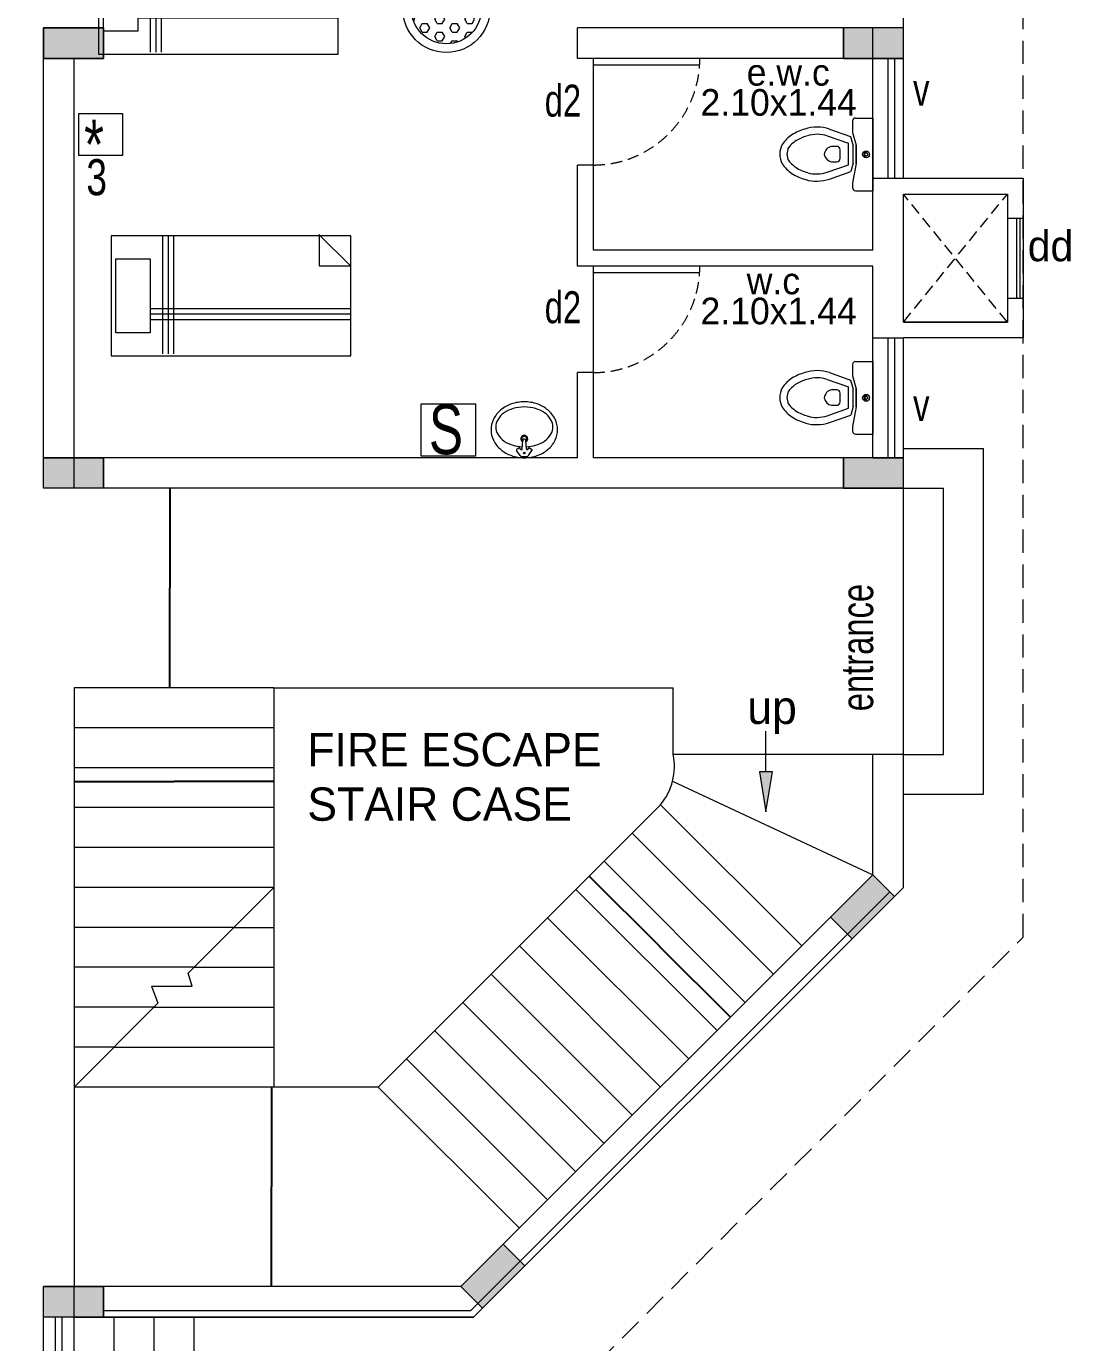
# Model space of a CAD drawing. Header units: metres. Extents: x 191982 to 427160, y -8904 to 80370.
# Drawn here: x 295713 to 303559, y 12558 to 22452 of the extents above; entities that cross this region are included whole.
import ezdxf

# ---------------------------------------------------------------- set-up
doc = ezdxf.new("R2010")
doc.units = ezdxf.units.M
doc.header["$LTSCALE"] = 700
doc.header["$MEASUREMENT"] = 0
doc.header["$PDMODE"] = 32
doc.linetypes.add('DASHED2', pattern=[0.375, 0.25, -0.125])
doc.linetypes.add('HIDDEN2', pattern=[0.1875, 0.125, -0.0625])
doc.layers.get('0').update_dxf_attribs({"lineweight": 9})
doc.layers.get('Defpoints').update_dxf_attribs({"lineweight": 9})
for name, color, linetype, lineweight in [('COLUMN', 7, 'Continuous', 9), ('elevations', 22, 'Continuous', 9), ('FURNITURE', 7, 'Continuous', 9), ('MAIN GATE', 7, 'Continuous', 9), ('NEW PLANS', 7, 'Continuous', 9), ('PLAN', 7, 'Continuous', 9)]:
    doc.layers.add(name, color=color, linetype=linetype, lineweight=lineweight)
doc.styles.add('RVR', font='MOD20.TTF')
doc.styles.get("Standard").update_dxf_attribs({"font": 'swisscl.ttf'})
doc.dimstyles.get("Standard").update_dxf_attribs({"dimtxt": 0.23, "dimasz": 0.23, "dimexe": 0.05, "dimexo": 0.05, "dimgap": 0.06, "dimtad": 0, "dimzin": 0, "dimdsep": 46, "dimtxsty": 'Standard', "dimcen": 0, "dimse1": 1, "dimse2": 1, "dimadec": 0, "dimazin": 0, "dimtfac": 1, "dimtofl": 0, "dimtmove": 2, "dimatfit": 0, "dimfxl": 0.18, "dimtolj": 1, "dimtzin": 0, "dimarcsym": 0})

# ---------------------------------------------------------------- blocks, each defined once
blk = doc.blocks.new('*D268')
at = {"layer": 'Defpoints', "color": 0, "transparency": 16777216}
for p in [(296072.9550117287, 16879.13152770331), (297572.9550117287, 16879.13152770331), (297572.9550117287, 16775.2947185529)]:
    blk.add_point(p, dxfattribs=at)
at = {"layer": 'NEW PLANS', "color": 0, "lineweight": -2, "transparency": 16777216}
for p, q in [((296073.1850117287, 16775.2947185529), (296822.4445071416, 16775.2947185529)), ((297572.7250117288, 16775.2947185529), (296823.4655163159, 16775.2947185529))]:
    blk.add_line(p, q, dxfattribs=at)
at = {"layer": 'NEW PLANS', "color": 0, "transparency": 16777216}
for points in [[(296073.1850117287, 16775.33305188623), (296073.1850117287, 16775.25638521956), (296072.9550117287, 16775.2947185529)], [(297572.7250117288, 16775.33305188623), (297572.7250117288, 16775.25638521956), (297572.9550117287, 16775.2947185529)]]:
    blk.add_solid(points, dxfattribs=at)
at = {"layer": 'NEW PLANS', "color": 0, "transparency": 16777216, "insert": (296822.9550117287, 16775.2947185529), "char_height": 0.23, "attachment_point": 5}
blk.add_mtext('\\A1;1500.00', dxfattribs=at)
blk = doc.blocks.new('*D269')
at = {"layer": 'Defpoints', "color": 0, "transparency": 16777216}
for p in [(297572.9550117287, 14479.1315277033), (297555.5632373128, 12979.1315277033), (297572.9550117287, 12979.1315277033)]:
    blk.add_point(p, dxfattribs=at)
at = {"layer": 'NEW PLANS', "color": 0, "lineweight": -2, "transparency": 16777216}
for p, q in [((297555.5632373128, 14478.9015277033), (297555.5632373128, 13729.64203229045)), ((297555.5632373128, 12979.3615277033), (297555.5632373128, 13728.62102311614))]:
    blk.add_line(p, q, dxfattribs=at)
at = {"layer": 'NEW PLANS', "color": 0, "transparency": 16777216}
for points in [[(297555.5249039794, 14478.9015277033), (297555.6015706461, 14478.9015277033), (297555.5632373128, 14479.1315277033)], [(297555.5249039794, 12979.3615277033), (297555.6015706461, 12979.3615277033), (297555.5632373128, 12979.1315277033)]]:
    blk.add_solid(points, dxfattribs=at)
at = {"layer": 'NEW PLANS', "color": 0, "transparency": 16777216, "insert": (297555.5632373128, 13729.13152770335), "char_height": 0.23, "attachment_point": 5, "rotation": 90}
blk.add_mtext('\\A1;1500.00', dxfattribs=at)
blk = doc.blocks.new('*D270')
at = {"layer": 'Defpoints', "color": 0, "transparency": 16777216}
for p in [(300053.4218236241, 16176.18780255088), (301114.0819954309, 15115.5276307711), (301002.6150377585, 15004.06067309578)]:
    blk.add_point(p, dxfattribs=at)
at = {"layer": 'NEW PLANS', "color": 0, "lineweight": -2, "transparency": 16777216}
for p, q in [((299942.1175005113, 16064.55821031591), (300471.9239705997, 15534.75174024107)), ((301002.4524031988, 15004.22330765545), (300472.6459331105, 15534.02977773029))]:
    blk.add_line(p, q, dxfattribs=at)
at = {"layer": 'NEW PLANS', "color": 0, "transparency": 16777216}
for points in [[(299942.1446062713, 16064.58531607586), (299942.0903947514, 16064.53110455599), (299941.9548659517, 16064.72084487558)], [(301002.4795089588, 15004.2504134154), (301002.4252974389, 15004.19620189554), (301002.6150377585, 15004.06067309578)]]:
    blk.add_solid(points, dxfattribs=at)
at = {"layer": 'NEW PLANS', "color": 0, "transparency": 16777216, "insert": (300472.2849518551, 15534.39075898565), "char_height": 0.23, "attachment_point": 5, "rotation": 315.0000000007295}
blk.add_mtext('\\A1;1500.00', dxfattribs=at)
blk = doc.blocks.new('ARR')
at = {"layer": 'PLAN'}
blk.add_hatch(color=256, dxfattribs=at).paths.add_polyline_path([(-1.8e-15, 0), (-0.6000000000000015, 0.1000000000000032), (-0.6000000000000015, -0.0999999999999997)])
blk.add_line((-0.6000000000000015, 0), (-1.212166018050311, 0))
blk.add_lwpolyline([(0, 0), (-0.6000000000000015, 0.1000000000000014), (-0.6000000000000015, -0.1000000000000014), (0, 0)])
blk = doc.blocks.new('*D271')
at = {"layer": 'Defpoints', "color": 0, "transparency": 16777216}
for p in [(296791.0115413103, 18979.13152770331), (296822.9550117287, 18979.13152770331), (296822.9550117287, 17479.13152770331)]:
    blk.add_point(p, dxfattribs=at)
at = {"layer": 'NEW PLANS', "color": 0, "lineweight": -2, "transparency": 16777216}
for p, q in [((296791.0115413103, 18978.90152770331), (296791.0115413103, 18229.64203229046)), ((296791.0115413103, 17479.36152770331), (296791.0115413103, 18228.62102311615))]:
    blk.add_line(p, q, dxfattribs=at)
at = {"layer": 'NEW PLANS', "color": 0, "transparency": 16777216}
for points in [[(296790.973207977, 18978.90152770331), (296791.0498746436, 18978.90152770331), (296791.0115413103, 18979.13152770331)], [(296790.973207977, 17479.36152770331), (296791.0498746436, 17479.36152770331), (296791.0115413103, 17479.13152770331)]]:
    blk.add_solid(points, dxfattribs=at)
at = {"layer": 'NEW PLANS', "color": 0, "transparency": 16777216, "insert": (296791.0115413103, 18229.13152770335), "char_height": 0.23, "attachment_point": 5, "rotation": 90}
blk.add_mtext('\\A1;1500.00', dxfattribs=at)
blk = doc.blocks.new('EWC')
at = {"layer": 'COLUMN'}
blk.add_line((-0.2727381218469418, 0), (0.2727381218469418, 0), dxfattribs=at)
at = {"layer": 'PLAN'}
for p, q in [((-0.2727381218469418, -0.131620946752161), (-0.2727381218469418, 0)), ((0.2727381218469418, -0.131620946752161), (0.2727381218469418, 0)), ((-0.2511781218472606, -0.153180946752169), (-0.1642871999997624, -0.153180946752169)), ((-0.1894849525806421, -0.3248740995015229), (-0.1340926348971152, -0.1669766666102124)), ((-0.1642871999997624, -0.153180946752169), (-0.0684529999998631, -0.1257997467521523)), ((-0.1386238780787607, -0.342716775883277), (-0.0830709292272332, -0.1843614591186817)), ((-0.1340926348971152, -0.1669766666102124), (-0.0654334153937271, -0.1473597467521603)), ((0.0787546446290435, -0.1843614591186817), (-0.0830709292272332, -0.1843614591186817)), ((-0.0684529999998631, -0.1257997467521523), (0.0684529999998631, -0.1257997467521523)), ((0.0684529999998631, -0.1257997467521523), (-0.0684529999998631, -0.1257997467521523)), ((0.0654334153937271, -0.1473597467521603), (-0.0654334153937271, -0.1473597467521603)), ((0.0654334153937271, -0.1473597467521603), (0.1292955264998454, -0.1656060642111328)), ((0.0684529999998631, -0.1257997467521523), (0.2142871999999443, -0.153180946752169)), ((0.1343075934805711, -0.342716775883277), (0.0787546446290435, -0.1843614591186817)), ((0.1851686679829072, -0.3248740995015229), (0.1292955264998454, -0.1656060642111328)), ((0.2142871999999443, -0.153180946752169), (0.2511781218472606, -0.153180946752169)), ((-0.0603358650027985, -0.2715917499750571), (-0.0603358650027985, -0.3110693800543061)), ((0.0296859269046763, -0.2452580964750588), (-0.034002211502866, -0.2452580964750588)), ((0.0560195804046089, -0.3110693800542759), (0.0560195804046089, -0.2715917499750571))]:
    blk.add_line(p, q, dxfattribs=at)
for radius in [0.0260467064247839, 0.0117588298460348]:
    blk.add_circle((0, -0.0508192312728895), radius, dxfattribs=at)
for centre, radius, start, end in [((-0.0140960769867888, -0.0485866320085826), 0.0035988872953576, 90.20714099756005, 251.7928590030125), ((-0.0127162547587432, -0.05729848669463599), 0.0035988872953576, 126.2071409974401, 287.7928590035324), ((0, -0.0508192312728895), 0.0152667064247841, 184.4559216241536, 193.5440783765665), ((0, -0.0508192312728895), 0.0152667064247841, 220.4559216243845, 229.5440783767015), ((-0.0064792554212545, -0.063535486031336), 0.0035988872953576, 162.207140997094, 323.7928590041424), ((0, -0.0508192312728895), 0.0152667064247841, 256.4559216245152, 265.5440783766958), ((0.0022325992645165, -0.064915308259911), 0.0035988872953576, 198.2071409964127, 359.7928590048845), ((0, -0.0508192312728895), 0.0152667064247841, 292.4559216245784, 301.5440783766059), ((0.0100916769147261, -0.0609109081874912), 0.0035988872953576, 234.2071409957921, 35.79285900534535), ((0, -0.0508192312728895), 0.0152667064247841, 328.4559216245165, 337.5440783763959), ((0.0140960769872436, -0.0530518305371661), 0.0035988872953576, 270.2071409952411, 71.7928590055907), ((-0.2511781218472606, -0.131620946752161), 0.0215599999999996, 180.0000000000038, 270), ((0.2511781218472606, -0.131620946752161), 0.0215599999999996, 270, 359.999999999996), ((-0.034002211502866, -0.2715917499750891), 0.0263336534999996, 90, 179.9999999999998), ((0.0296859269046763, -0.2715917499750891), 0.0263336534999995, 359.9999999999999, 90), ((0.0831545292703595, -0.4178760756366824), 0.2880653652026055, 161.1646160015471, 180), ((0.0831545292703595, -0.4178760756366824), 0.2341653652026064, 161.1646160015471, 180), ((0.0054927728792791, -0.2983642294924174), 0.0670434964496463, 190.9239613165788, 265.0214117545937), ((-0.0002384408603575, -0.364622860424566), 0.000539, 260.7056085415355, 283.4198136360992), ((-0.0108736612969551, -0.2978059159774986), 0.0681954929938719, 279.078427891846, 348.7849625932176), ((-0.0874708138685492, -0.4178760756366824), 0.2341653652026157, 359.9999999999991, 18.83538399845262), ((-0.0874708138685492, -0.4178760756366824), 0.2880653652026148, 359.9999999999991, 18.83538399845262), ((0.0831545292708143, -0.4178760756366824), 0.2880653652026545, 179.9999999999982, 198.8353839984505), ((0.0831545292708143, -0.4178760756366824), 0.2341653652026555, 179.9999999999982, 198.8353839984505), ((-0.1808866366200163, -0.4026378740657998), 0.3297610055797322, 327.6461667274565, 344.7552605158512), ((-0.019260265331468, -0.4323841487993329), 0.1664329857236165, 341.1646160015461, 3.775436578936268), ((-0.019260265331468, -0.4323841487993329), 0.2203329857236156, 341.1646160015461, 3.775436578936268), ((0.159765846519349, -0.4175407429028688), 0.3615079167864257, 194.9626212821098, 211.7838155107311), ((0.159765846519349, -0.4175407429028688), 0.3076079167864266, 194.9626212821098, 211.7838155107311), ((0.1068883312896105, -0.4322049176512374), 0.2553190183036574, 214.6359426919044, 233.9389217306314), ((-0.1112046158873454, -0.4322049176512676), 0.255319018303592, 306.0610782693676, 325.3640573080957), ((-0.1808866366200163, -0.4026378740657998), 0.3836610055797314, 327.6461667274565, 344.7552605158512), ((0.1068883312896105, -0.4322049176512374), 0.3092190183036565, 214.6359426919044, 233.9389217306314), ((-0.0021581422993222, -0.5370883620175313), 0.162404591966661, 243.298810699231, 270), ((-0.0021581422993222, -0.5370883620175313), 0.1085045919666619, 243.298810699231, 270), ((-0.0021581422993222, -0.5370883620175935), 0.1085045919666139, 270, 296.7011893007691), ((-0.0021581422993222, -0.5370883620175935), 0.162404591966613, 270, 296.7011893007691), ((-0.1112046158873454, -0.4322049176512676), 0.309219018303591, 306.0610782693676, 325.3640573080957)]:
    blk.add_arc(centre, radius, start, end, dxfattribs=at)
blk = doc.blocks.new('BASIN')
at = {"layer": 'PLAN'}
for p, q in [((-0.0663813992809992, 0.015917578428116), (-0.1278958540287363, 0.0122901920931327)), ((-0.0732032318445022, 0.0396576616308266), (-0.0620085914908941, 0.0562311352363167)), ((-0.0629198157446354, 0.0266779357145879), (-0.07185852353222799, 0.0327156331414358)), ((-0.0163135348296919, 0.0313999058148511), (-0.0550665630004232, 0.0575758435488751)), ((-0.0103072852483024, -0.0193198666747776), (-0.0103072852483024, 0.0192911460542291)), ((-0.0663813992809992, -0.0159475047872775), (-0.1278958540287363, -0.0123201184523509)), ((-0.0732152269829953, -0.0396686236539949), (-0.0620246388719465, -0.0562360979836285)), ((-0.0629198157446354, -0.0267078620737493), (-0.0718618924810812, -0.0327207816173427)), ((-0.0163441214493787, -0.0314504920680179), (-0.0550852416227485, -0.0575825823657965))]:
    blk.add_line(p, q, dxfattribs=at)
blk.add_lwpolyline([(-0.2101936326411646, -0.25, 0.1149412244687059), (-0.1316499338277595, -0.2317024442837692, 0.1038525880920112), (-0.0615642896383975, -0.1767766952966667, 0.0912494296578931), (-0.0164985706987864, -0.0975392257938097, 0.0839775933638501), (0, 0, 0.0839775933638383), (-0.0164985706987864, 0.0975392257938097, 0.0912494296578955), (-0.0615642896383975, 0.1767766952966099, 0.1038525880920111), (-0.1316499338277595, 0.2317024442837692, 0.1149412244687059), (-0.2101936326411646, 0.25, 0.1149412244687291), (-0.2887373314546266, 0.2317024442837692, 0.1038525880919931), (-0.3588229756439887, 0.1767766952966099, 0.0912494296579102), (-0.4038886945835999, 0.0975392257938097, 0.0839775933638679), (-0.4203872652823863, 0, 0.0839775933638679), (-0.4038886945835999, -0.0975392257938097, 0.0912494296579102), (-0.3588229756439887, -0.1767766952966667, 0.103852588092018), (-0.2887373314546266, -0.2317024442837692, 0.1149412244687392)], format="xyb", close=True, dxfattribs=at)
for points in [[(-0.0819962723938943, 0.0149968000910121, 0.0583209938451531), (-0.0936955449938637, 0.0849627397504378, 0.0823101652039923), (-0.1255614771369551, 0.1515341103380479, 0.1068421714138112), (-0.177245916532172, 0.1994162690304506, 0.1343882753528208), (-0.231627494314921, 0.2143015940022224, 0.1343882753528657), (-0.28600907209767, 0.1994162690304506, 0.106842171413814), (-0.3376935114928869, 0.1515341103380479, 0.0823101652040123), (-0.3695594436359784, 0.084962739750381, 0.0706650253413813), (-0.3816274943148983, 0)], [(-0.3816274943148983, 0, 0.0706650253414019), (-0.3695594436359784, -0.0849627397504378, 0.0823101652040341), (-0.3376935114928869, -0.1515341103380479, 0.1068421714137939), (-0.28600907209767, -0.1994162690304506, 0.1343882753528124), (-0.231627494314921, -0.2143015940022224, 0.1343882753528742), (-0.177245916532172, -0.1994162690304506, 0.1068421714138314), (-0.1255614771369551, -0.1515341103380479, 0.0823101652040122), (-0.0936955449938637, -0.0849627397504378, 0.0582964314966242), (-0.0819977422887632, -0.015026639773339)]]:
    blk.add_lwpolyline(points, format="xyb", dxfattribs=at)
for radius in [0.0056882637540785, 0.0036882637540785]:
    blk.add_circle((-0.03485446854881501, 0), radius, dxfattribs=at)
for centre, radius, start, end in [((-0.1419640231738413, -0.0004383114202255), 0.0257059003902201, 30.89640810497903, 331.208249019374), ((-0.1419640231738413, -0.0004383114202255), 0.0187805818112408, 42.66127128305972, 320.6474583021084), ((-0.1279479717465506, -1.49631795807e-05), 0.0123052656429399, 89.75732875002224, 270.2426712499776), ((-0.0690598634431581, 0.036859001542382), 0.005, 145.962732993664, 235.9627329845772), ((-0.0662718604630186, 0.021819310619378), 0.005902748648736999, 268.9223215415863, 55.39757288886521), ((-0.0578652230894932, 0.0534324751479289), 0.005, 55.96273298462342, 145.9627329936741), ((-0.0247053923301905, 0.0196933279415816), 0.014403723053848, 358.3999747865838, 54.51472372778263), ((-0.0690718585815944, -0.0368699635656071), 0.005, 123.9180650673293, 214.0372670063358), ((-0.0662718604630186, -0.0218492369785963), 0.005902748648736999, 304.6024271111348, 91.07767845841371), ((-0.0578812704706024, -0.0534374378952407), 0.005, 214.0372670063342, 304.0008891961498), ((-0.0247053923301905, -0.0197220485621301), 0.014403723053848, 305.4852762722173, 1.60002521341621)]:
    blk.add_arc(centre, radius, start, end, dxfattribs=at)
blk = doc.blocks.new('A$C68D14229')
for p, q in [((0.527993527093713, 0.1549132833933982), (0.527993527093713, 72.1549132833934)), ((0.527993527093713, 72.1549132833934), (36.52799352709371, 72.1549132833934)), ((36.52799352709371, 72.1549132833934), (36.52799352709371, 0.1549132833933982)), ((22.29179111307349, 60.40277185320156), (22.29179111307349, 0.1549132833933982)), ((23.95781514749433, 60.40277185320156), (23.95781514749433, 0.1549132833933982)), ((25.62383918191518, 60.40277185320156), (25.62383918191518, 0.1549132833933982)), ((0.527993527093713, 56.71411413815698), (36.00000643953354, 56.68851610235289)), ((0.527993527093713, 55.02249206793385), (36.00000643953354, 55.02249206793385)), ((0.527993527093713, 53.35646803351301), (36.00000643953354, 53.35646803351301)), ((0.1138511095541617, 9.731344634810739), (9.62920251659125, 0.1549132833933982)), ((9.62920251659125, 9.576430016561062), (0.1138511095541617, 9.576430016561062)), ((9.62920251659125, -1.3348471839e-06), (9.62920251659125, 9.576430016561062)), ((36.52799352709371, 0.1549132833933982), (0.527993527093713, 0.1549132833933982))]:
    blk.add_line(p, q)
blk.add_lwpolyline([(29.63212384629333, 70.70278740933281), (7.377027060405452, 70.70278740933281), (7.377027060405452, 60.40277185320156), (29.63212384629333, 60.40277185320156)], close=True)
blk = doc.blocks.new('DAS')
at = {"layer": 'MAIN GATE'}
h = blk.add_hatch(dxfattribs=at)
h.set_pattern_fill('HEX', color=1, scale=0.3, style=0)
h.set_pattern_definition([(0, (0, 0), (0, 0.0649519053), [0.0375, -0.075]), (120, (0, 0), (-0.0562500000140011, -0.03247595265), [0.0375, -0.075]), (59.99999999999999, (0.0375, 0), (-0.0562500000140011, 0.03247595265), [0.0375, -0.075])])
h.paths.add_polyline_path([(-3163.778976376425, -2.19993948112133, 1), (-3163.253046591565, -2.19993948112133, 1)])
at = {"layer": 'MAIN GATE', "color": 5}
for radius in [0.3278908209049629, 0.2629648924297843]:
    blk.add_circle((-3163.516011483995, -2.19993948112133), radius, dxfattribs=at)
at = {"layer": 'NEW PLANS', "color": 7}
blk.add_text('SP', height=0.144, dxfattribs=at).set_placement((-3163.631402160362, -2.262059438114632))

msp = doc.modelspace()

# ---------------------------------------------------------------- hatches: boundary and pattern name
at = {"layer": 'elevations'}
for points in [[(301754.7569602165, 15756.20259551499), (301917.3915198478, 15593.5680358422), (302235.5895714197, 15911.76608737656), (302072.9550117287, 16074.40064704911)], [(298977.6858923468, 12979.1315277033), (299140.3204520378, 12816.49696803051), (299458.51850355, 13134.69501956487), (299295.8839439187, 13297.32957923743)]]:
    msp.add_hatch(color=256, dxfattribs=at).paths.add_polyline_path(points)
at = {"layer": 'NEW PLANS'}
for points in [[(296072.9550117287, 22439.13152770331), (296072.9550117287, 22209.13152770329), (295842.9550116691, 22209.13152770329), (295842.9550116691, 22439.13152770331)], [(296062.9550117287, 22439.13152770331), (295842.9550116691, 22439.13152770331), (295842.9550116691, 22209.13152770329), (296062.9550117287, 22209.13152770329)], [(296062.9550117287, 22439.13152770331), (295842.9550116691, 22439.13152770331), (295842.9550116691, 22209.13152770329), (296062.9550117287, 22209.13152770329)], [(296062.9550117287, 22439.13152770331), (296062.9550117287, 22209.13152770329), (296292.9550117287, 22209.13152770329), (296292.9550117287, 22439.13152770331)], [(296062.9550117287, 22439.13152770331), (296062.9550117287, 22209.13152770329), (296292.9550117287, 22209.13152770329), (296292.9550117287, 22439.13152770331)], [(296292.9550117287, 22439.13152770331), (296292.9550117287, 22209.13152770329), (296072.9550117287, 22209.13152770329), (296072.9550117287, 22439.13152770331)], [(302072.9550117287, 22439.13152770331), (302072.9550117287, 22209.13152770329), (301852.9550117287, 22209.13152770329), (301852.9550117287, 22439.13152770331)], [(302302.9550117287, 22439.13152770331), (302302.9550117287, 22209.13152770329), (302072.9550117287, 22209.13152770329), (302072.9550117287, 22439.13152770331)], [(296072.9550117287, 19209.13152770331), (296072.9550117287, 18979.13152770331), (295842.9550116691, 18979.13152770331), (295842.9550116691, 19209.13152770331)], [(296072.9550117287, 19209.13152770331), (296072.9550117287, 18979.13152770331), (295842.9550116691, 18979.13152770331), (295842.9550116691, 19209.13152770331)], [(296072.9550117287, 19209.13152770331), (296292.9550117287, 19209.13152770331), (296292.9550117287, 18979.13152770331), (296072.9550117287, 18979.13152770331)], [(296072.9550117287, 19209.13152770331), (296292.9550117287, 19209.13152770331), (296292.9550117287, 18979.13152770331), (296072.9550117287, 18979.13152770331)], [(302072.9550117287, 18979.13152770331), (301852.9550117287, 18979.13152770331), (301852.9550117287, 19209.13152770331), (302072.9550117287, 19209.13152770331)], [(302072.9550117287, 18979.13152770331), (301852.9550117287, 18979.13152770331), (301852.9550117287, 19209.13152770331), (302072.9550117287, 19209.13152770331)], [(302302.9550117287, 19209.13152770331), (302302.9550117287, 18979.13152770331), (302072.9550117287, 18979.13152770331), (302072.9550117287, 19209.13152770331)], [(302302.9550117287, 19209.13152770331), (302302.9550117287, 18979.13152770331), (302072.9550117287, 18979.13152770331), (302072.9550117287, 19209.13152770331)], [(296072.9550117287, 12979.1315277033), (296072.9550117287, 12749.1315277033), (295842.9550116691, 12749.1315277033), (295842.9550116691, 12979.1315277033)], [(296072.9550117287, 12979.1315277033), (296072.9550117287, 12749.1315277033), (295842.9550116691, 12749.1315277033), (295842.9550116691, 12979.1315277033)], [(296292.9550117287, 12979.1315277033), (296292.9550117287, 12749.1315277033), (296072.9550117287, 12749.1315277033), (296072.9550117287, 12979.1315277033)], [(296292.9550117287, 12979.1315277033), (296292.9550117287, 12749.1315277033), (296072.9550117287, 12749.1315277033), (296072.9550117287, 12979.1315277033)]]:
    msp.add_hatch(color=256, dxfattribs=at).paths.add_polyline_path(points)

# ---------------------------------------------------------------- linework, layer by layer
for points in [[(296107.9318180117, 21795.85814923658), (296435.300387505, 21795.85814923658), (296435.300387505, 21481.76695201434), (296107.9318180117, 21481.76695201434)], [(298679.0369794998, 19614.36134551097), (299088.247691277, 19614.36134551097), (299088.247691277, 19221.74734898335), (298679.0369794998, 19221.74734898335)]]:
    msp.add_lwpolyline(points, close=True)
at = {"layer": 'elevations'}
msp.add_line((302072.9550117287, 20109.13152770307), (302072.9550117287, 20649.13152770307), dxfattribs=at)
for points in [[(301917.3915198478, 15593.5680358422), (301754.7569602165, 15756.20259551499), (302072.9550117287, 16074.40064704911), (302235.5895714197, 15911.76608737656)], [(299140.3204520378, 12816.49696803051), (298977.6858923468, 12979.1315277033), (299295.8839439187, 13297.32957923743), (299458.51850355, 13134.69501956487)]]:
    msp.add_lwpolyline(points, close=True, dxfattribs=at)
at = {"layer": 'NEW PLANS'}
for p, q in [((296292.9550117287, 22439.13152770331), (295842.9550116691, 22439.13152770331)), ((295842.9550116691, 22209.13152770329), (295842.9550116691, 22439.13152770331)), ((296292.9550117287, 22439.13152770331), (295842.9550116691, 22439.13152770331)), ((295842.9550116691, 22209.13152770329), (295842.9550116691, 22439.13152770331)), ((295842.9550116691, 22209.13152770329), (295842.9550116691, 22439.13152770331)), ((295842.9550116691, 18979.13152770331), (295842.9550116691, 22439.13152770331)), ((296292.9550117287, 22209.13152770329), (296292.9550117287, 22439.13152770331)), ((301852.9550117287, 22439.13152770331), (299852.9550117287, 22439.13152770331)), ((299852.9550117287, 22209.13152770307), (299852.9550117287, 22439.13152770331)), ((302302.9550117287, 22439.13152770331), (301852.9550117287, 22439.13152770331)), ((302302.9550117287, 22439.13152770331), (301852.9550117287, 22439.13152770331)), ((301852.9550117287, 22209.13152770329), (301852.9550117287, 22439.13152770331)), ((302072.9550117287, 20769.13152770329), (302072.9550117287, 22439.13152770331)), ((302302.9550117287, 22209.13152770329), (302302.9550117287, 22439.13152770331)), ((296292.9550117287, 22209.13152770329), (295842.9550116691, 22209.13152770329)), ((296292.9550117287, 22209.13152770329), (295842.9550116691, 22209.13152770329)), ((296072.9550117287, 19209.13152770331), (296072.9550117287, 22209.13152770329)), ((301852.9550117287, 22209.13152770329), (299852.9550117287, 22209.13152770329)), ((299972.9550116691, 22159.13152770331), (299972.9550116691, 22209.13152770329)), ((299972.9550116691, 21409.13152770329), (299972.9550116691, 22209.13152770329)), ((302302.9550117287, 22209.13152770329), (301852.9550117287, 22209.13152770329)), ((302302.9550117287, 22209.13152770329), (301852.9550117287, 22209.13152770329)), ((302072.9550117287, 22209.13152770329), (302302.9550117287, 22209.13152770329)), ((302187.9550117287, 21309.13152770331), (302187.9550117287, 22209.13152770329)), ((302237.9550117287, 21309.13152770331), (302237.9550117287, 22209.13152770329)), ((302302.9550117287, 21309.13152770331), (302302.9550117287, 22209.13152770329)), ((300771.39098281, 22159.13152770331), (299972.9550116691, 22159.13152770331)), ((299852.9550117287, 20649.13152770307), (299852.9550117287, 21409.13152770307)), ((299972.9550116691, 21409.13152770329), (299852.9550117287, 21409.13152770329)), ((299972.9550116691, 20769.13152770329), (299972.9550116691, 21409.13152770307)), ((302072.9550117287, 21309.13152770331), (302302.9550117287, 21309.13152770331)), ((302302.9550117287, 21309.13152770307), (303202.9550117287, 21309.13152770307)), ((303202.9550117287, 21309.13152770307), (303202.9550117287, 20109.13152770307)), ((302302.9550117287, 20229.13152770307), (302302.9550117287, 21189.13152770307)), ((302302.9550117287, 21189.13152770307), (303082.9550116691, 21189.13152770307)), ((303082.9550116691, 21009.13152770329), (303202.9550117287, 21009.13152770329)), ((303152.9550116691, 21009.13152770329), (303152.9550116691, 20409.13152770307)), ((303177.9550117287, 21009.13152770329), (303177.9550117287, 20409.13152770307)), ((302072.9550117287, 20769.13152770329), (299972.9550116691, 20769.13152770329)), ((302072.9550117287, 20649.13152770307), (299852.9550117287, 20649.13152770329)), ((299972.9550116691, 20599.13152770307), (299972.9550116691, 20649.13152770307)), ((299972.9550116691, 19849.13152770307), (299972.9550116691, 20649.13152770307)), ((300771.39098281, 20599.13152770307), (299972.9550116691, 20599.13152770307)), ((303082.9550116691, 20409.13152770307), (303202.9550117287, 20409.13152770307)), ((302302.9550117287, 20229.13152770307), (303082.9550116691, 20229.13152770307)), ((302072.9550117287, 19209.13152770331), (302072.9550117287, 20109.13152770307)), ((302072.9550117287, 20109.13152770307), (302302.9550117287, 20109.13152770307)), ((302187.9550117287, 19209.13152770331), (302187.9550117287, 20109.13152770307)), ((302237.9550117287, 19209.13152770331), (302237.9550117287, 20109.13152770307)), ((302302.9550117287, 19209.13152770331), (302302.9550117287, 20109.13152770307)), ((303202.9550117287, 20109.13152770307), (302302.9550117287, 20109.13152770307)), ((299852.9550117287, 19209.13152770331), (299852.9550117287, 19849.13152770307)), ((299972.9550116691, 19849.13152770307), (299852.9550117287, 19849.13152770307)), ((299972.9550116691, 19849.13152770307), (299852.9550117287, 19849.13152770307)), ((299972.9550116691, 19209.13152770331), (299972.9550116691, 19849.13152770307)), ((299852.9550117287, 19209.13152770331), (295842.9550116691, 19209.13152770331)), ((295842.9550116691, 18979.13152770331), (295842.9550116691, 19209.13152770331)), ((299852.9550117287, 19209.13152770331), (295842.9550116691, 19209.13152770331)), ((295842.9550116691, 18979.13152770331), (295842.9550116691, 19209.13152770331)), ((296072.9550117287, 18979.13152770331), (296072.9550117287, 19209.13152770331)), ((296072.9550117287, 18979.13152770331), (296072.9550117287, 19209.13152770331)), ((296292.9550117287, 18979.13152770331), (296292.9550117287, 19209.13152770331)), ((296292.9550117287, 18979.13152770331), (296292.9550117287, 19209.13152770331)), ((302302.9550117287, 19209.13152770331), (299972.9550116691, 19209.13152770331)), ((302302.9550117287, 19209.13152770331), (299972.9550116691, 19209.13152770331)), ((301852.9550117287, 18979.13152770331), (301852.9550117287, 19209.13152770331)), ((301852.9550117287, 18979.13152770331), (301852.9550117287, 19209.13152770331)), ((302072.9550117287, 19209.13152770331), (302302.9550117287, 19209.13152770331)), ((302302.9550117287, 19279.13152770353), (302902.9550116691, 19279.13152770353)), ((302302.9550117287, 15979.1315277033), (302302.9550117287, 19209.13152770331)), ((302902.9550116691, 16679.13152770331), (302902.9550116691, 19279.13152770353)), ((302302.9550117287, 18979.13152770331), (295842.9550116691, 18979.13152770331)), ((302302.9550117287, 18979.13152770331), (295842.9550116691, 18979.13152770331)), ((302302.9550117287, 18979.13152770331), (302602.9550117287, 18979.13152770331)), ((302302.9550117287, 16979.1315277033), (302302.9550117287, 18979.13152770331)), ((302602.9550117287, 16979.1315277033), (302602.9550117287, 18979.13152770331)), ((296072.9550117287, 17479.13152770331), (296072.9550117287, 14479.1315277033)), ((297572.9550117287, 17479.13152770331), (296072.9550117287, 17479.13152770331)), ((297572.9550117287, 17479.13152770331), (297572.9550117287, 15979.1315277033)), ((297572.9550117287, 17479.13152770331), (300572.9550117287, 17479.13152770331)), ((300572.9550117287, 16979.1315277033), (300572.9550117287, 17479.13152770331)), ((297572.9550117287, 17179.1315277033), (296072.9550117287, 17179.1315277033)), ((302072.9550117287, 16979.1315277033), (300572.9550117287, 16979.1315277033)), ((302302.9550117287, 16979.1315277033), (302072.9550117287, 16979.1315277033)), ((302072.9550117287, 16074.40064704911), (302072.9550117287, 16979.1315277033)), ((302302.9550117287, 15979.1315277033), (302302.9550117287, 16979.1315277033)), ((302302.9550117287, 16979.1315277033), (302602.9550117287, 16979.1315277033)), ((297572.9550117287, 16879.13152770331), (296072.9550117287, 16879.13152770331)), ((300568.2505555782, 16778.99124296969), (302072.9550117287, 16074.40064704911)), ((302302.9550117287, 16679.13152770331), (302902.9550116691, 16679.13152770331)), ((297572.9550117287, 16579.1315277033), (296072.9550117287, 16579.1315277033)), ((298356.3655487928, 14479.1315277033), (300477.6858923468, 16600.45187126291)), ((300477.6858923468, 16600.45187126291), (301538.3460641537, 15539.7916994831)), ((300265.5538579855, 16388.3198369069), (301326.2140297923, 15327.65966512733)), ((297572.9550117287, 16279.1315277033), (296072.9550117287, 16279.1315277033)), ((300053.4218236241, 16176.18780255089), (301114.0819954309, 15115.52763077109)), ((298977.6858923468, 12979.1315277033), (302072.9550117287, 16074.40064704911)), ((298977.6858923468, 12979.1315277033), (302072.9550117287, 16074.40064704911)), ((297572.9550117287, 15979.1315277033), (296072.9550117287, 15979.1315277033)), ((296929.7921333346, 15335.96864929077), (297572.9550117287, 15979.1315277033)), ((297572.9550117287, 15979.1315277033), (297572.9550117287, 14479.1315277033)), ((299072.9550117287, 12749.1315277033), (302302.9550117287, 15979.1315277033)), ((299072.9550117287, 12749.1315277033), (302302.9550117287, 15979.1315277033)), ((299841.2897893224, 15964.05576819512), (300901.9499610696, 14903.39559641531)), ((299629.157754961, 15751.92373383912), (300689.8179267082, 14691.26356205931)), ((297272.9550116691, 15679.1315277033), (296072.9550117287, 15679.1315277033)), ((297272.9550116691, 15679.1315277033), (297572.9550117287, 15679.1315277033)), ((299417.0257205996, 15539.7916994831), (300477.6858923468, 14479.1315277033)), ((296972.9550116691, 15379.13152770331), (296072.9550117287, 15379.13152770331)), ((296959.436997417, 15236.59413607795), (296929.7921333346, 15335.96864929077)), ((296972.9550116691, 15379.13152770331), (297572.9550117287, 15379.13152770331)), ((299204.8936862383, 15327.65966512733), (300265.5538579855, 14266.99949334752)), ((296653.6381720934, 15236.59413607795), (296959.436997417, 15236.59413607795)), ((296653.6381720934, 15236.59413607795), (296701.9927353892, 15108.16925136447)), ((296072.9550117287, 14479.1315277033), (296701.9927353892, 15108.1692513647)), ((296672.9550117287, 15079.1315277033), (296072.9550117287, 15079.1315277033)), ((296672.9550117287, 15079.1315277033), (297572.9550117287, 15079.1315277033)), ((298992.7616518769, 15115.52763077109), (300053.4218236241, 14054.86745899152)), ((298780.6296175155, 14903.39559641531), (299841.2897893224, 13842.73542463528)), ((296372.9550117287, 14779.13152770353), (296072.9550117287, 14779.13152770353)), ((296372.9550117287, 14779.13152770353), (297572.9550117287, 14779.13152770353)), ((298568.4975831542, 14691.26356205931), (299629.157754961, 13630.6033902795)), ((297572.9550117287, 14479.1315277033), (296072.9550117287, 14479.1315277033)), ((296072.9550117287, 14479.1315277033), (296072.9550117287, 12979.1315277033)), ((298356.3655487928, 14479.1315277033), (297572.9550117287, 14479.1315277033)), ((298356.3655487928, 14479.1315277033), (299417.0257205996, 13418.4713559235)), ((298977.6858923468, 12979.1315277033), (295842.9550116691, 12979.1315277033)), ((295842.9550116691, 9649.131527703299), (295842.9550116691, 12979.1315277033)), ((298977.6858923468, 12979.1315277033), (295842.9550116691, 12979.1315277033)), ((296072.9550117287, 9749.131527703299), (296072.9550117287, 12979.1315277033)), ((296292.9550117287, 12749.1315277033), (296292.9550117287, 12979.1315277033)), ((296292.9550117287, 12749.1315277033), (296292.9550117287, 12979.1315277033)), ((299072.9550117287, 12749.1315277033), (295842.9550116691, 12749.1315277033)), ((299072.9550117287, 12749.1315277033), (295842.9550116691, 12749.1315277033)), ((295932.9550117287, 9969.131527703299), (295932.9550117287, 12749.1315277033)), ((295982.9550117287, 9969.131527703299), (295982.9550117287, 12749.1315277033)), ((296372.9550117287, 9219.131527703299), (296372.9550117287, 12749.1315277033)), ((296672.9550117287, 8919.131527703299), (296672.9550117287, 12749.1315277033)), ((296972.9550116691, 8619.131527703299), (296972.9550116691, 12749.1315277033))]:
    msp.add_line(p, q, dxfattribs=at)
at = {"layer": 'NEW PLANS', "linetype": 'HIDDEN2'}
for p, q in [((302302.9550117287, 20229.13152770307), (303082.9550116691, 21189.13152770307)), ((303082.9550116691, 20229.13152770307), (302302.9550117287, 21189.13152770307))]:
    msp.add_line(p, q, dxfattribs=at)
at = {"layer": 'NEW PLANS'}
for points in [[(302302.9550117287, 21309.13152770331), (302302.9550117287, 25094.13152770354)], [(302302.9550117287, 20229.13152770307), (302302.9550117287, 21189.13152770307)], [(302302.9550117287, 21189.13152770307), (303082.9550116691, 21189.13152770307), (303082.9550116691, 20229.13152770307), (302302.9550117287, 20229.13152770307)]]:
    msp.add_lwpolyline(points, dxfattribs=at)
for points in [[(295842.9550116691, 22209.13152770329), (295842.9550116691, 22439.13152770331), (296292.9550117287, 22439.13152770331), (296292.9550117287, 22209.13152770329)], [(296292.9550117287, 22209.13152770329), (296292.9550117287, 22439.13152770331), (295842.9550116691, 22439.13152770331), (295842.9550116691, 22209.13152770329)], [(296292.9550117287, 22209.13152770329), (296292.9550117287, 22439.13152770331), (295842.9550116691, 22439.13152770331), (295842.9550116691, 22209.13152770329)], [(302302.9550117287, 22209.13152770329), (302302.9550117287, 22439.13152770331), (301852.9550117287, 22439.13152770331), (301852.9550117287, 22209.13152770329)], [(295842.9550116691, 18979.13152770331), (295842.9550116691, 19209.13152770331), (296292.9550117287, 19209.13152770331), (296292.9550117287, 18979.13152770331)], [(295842.9550116691, 18979.13152770331), (295842.9550116691, 19209.13152770331), (296292.9550117287, 19209.13152770331), (296292.9550117287, 18979.13152770331)], [(302302.9550117287, 18979.13152770331), (302302.9550117287, 19209.13152770331), (301852.9550117287, 19209.13152770331), (301852.9550117287, 18979.13152770331)], [(302302.9550117287, 18979.13152770331), (302302.9550117287, 19209.13152770331), (301852.9550117287, 19209.13152770331), (301852.9550117287, 18979.13152770331)], [(295842.9550116691, 12749.1315277033), (295842.9550116691, 12979.1315277033), (296292.9550117287, 12979.1315277033), (296292.9550117287, 12749.1315277033)], [(295842.9550116691, 12749.1315277033), (295842.9550116691, 12979.1315277033), (296292.9550117287, 12979.1315277033), (296292.9550117287, 12749.1315277033)]]:
    msp.add_lwpolyline(points, close=True, dxfattribs=at)
at = {"layer": 'NEW PLANS', "linetype": 'HIDDEN2'}
for centre in [(299972.9550116691, 22209.13152770329), (299972.9550116691, 20649.13152770307)]:
    msp.add_arc(centre, 800.0000000000111, 270, 0, dxfattribs=at)
at = {"layer": 'NEW PLANS'}
msp.add_arc((300129.2513313327, 16889.43570118053), 452.6790223446846, 320.3284472052286, 11.42847124128064, dxfattribs=at)
at = {"layer": 'PLAN', "linetype": 'DASHED2'}
msp.add_lwpolyline([(293742.9550117287, 7369.131527703066), (293742.9550117287, 8619.131527703299), (296972.9550116691, 8619.131527703299), (296972.9550116691, 11849.1315277033), (299445.7472178373, 11849.1315277033), (303202.9550117287, 15606.33932156749), (303202.9550117287, 27424.13152770331)], dxfattribs=at)
at = {"layer": 'PLAN'}
for points in [[(292842.9550116691, 7369.131527703066), (292842.9550116691, 9519.131527703299), (296072.9550117287, 9519.131527703299), (296072.9550117287, 12749.1315277033), (299072.9550117287, 12749.1315277033), (302302.9550117287, 15979.1315277033), (302302.9550117287, 20109.13152770307)], [(296292.9550117287, 12749.1315277033), (299072.9550117287, 12749.1315277033), (302302.9550117287, 15979.1315277033), (302302.9550117287, 16979.1315277033)], [(296292.9550117287, 12799.13152770331), (299052.2443336282, 12799.13152770331), (302200.2342323694, 15947.12142643546)]]:
    msp.add_lwpolyline(points, dxfattribs=at)

# ---------------------------------------------------------------- block references
at = {"layer": 'FURNITURE', "xscale": -25.000000000091, "yscale": 25.000000000091, "zscale": 25, "rotation": 90}
for p in [(298060.524542037, 23156.74591403878), (298153.8829888139, 20889.04652873478)]:
    msp.add_blockref('A$C68D14229', p, dxfattribs=at)
at = {"layer": 'MAIN GATE', "xscale": 1000, "yscale": 1000, "zscale": 1000}
msp.add_blockref('DAS', (3462384.837157074, 24783.07994828587), dxfattribs=at)
at = {"layer": 'NEW PLANS', "rotation": 270}
for name, p, xscale, yscale, zscale in [('EWC', (302072.9550117287, 21489.13152770329), 1000, 1000, 1000), ('EWC', (302072.9550117287, 19659.13152770331), 1000, 1000, 1000), ('BASIN', (299454.4135209951, 19209.13152770331), 1000, 1000, 1000), ('BASIN', (299454.413675848, 19209.13152770331), 1000, 1000, 1000), ('ARR', (301269.9441167745, 16547.7298710796), 500, 500, 500)]:
    msp.add_blockref(name, p, dxfattribs=dict(at, xscale=xscale, yscale=yscale, zscale=zscale))

# ---------------------------------------------------------------- texts
at = {"attachment_point": 1}
for s, insert, char_height, width in [('*', (296147.1686207089, 21751.10015674382), 375, 205.9891024690842), ('3', (296164.4186229143, 21453.23729435452), 270.9694690566054, 148.8446872733185), ('S', (298737.4324339661, 19610.34708034647), 375, 205.9891024690842)]:
    msp.add_mtext(s, dxfattribs=dict(at, insert=insert, char_height=char_height, width=width))
at = {"layer": 'NEW PLANS', "style": 'RVR'}
for s, height, p in [('e.w.c', 200, (301124.8753086362, 22005.77256663637)), ('2.10x1.44', 200, (300777.8097089562, 21779.90682142581)), ('dd', 230, (303236.3867764506, 20686.1962570013)), ('w.c', 200, (301124.8753086362, 20437.90269797579)), ('2.10x1.44', 200, (300777.8097089562, 20212.03695276524)), ('up', 250, (301129.6835383806, 17208.04459757781)), ('FIRE ESCAPE', 250, (297824.30627704, 16890.12644204689)), ('STAIR CASE', 250, (297824.30627704, 16480.47866256726))]:
    msp.add_text(s, height=height, dxfattribs=at).set_placement(p)
at = {"layer": 'NEW PLANS'}
for s, p in [('d2', (299607.6177373562, 21773.12756382096)), ('v', (302375.0561177764, 21855.7882040828)), ('d2', (299607.6177373562, 20220.27629356277)), ('v', (302375.0561177764, 19484.99530977318))]:
    msp.add_text(s, height=240, dxfattribs=at).set_placement(p)
msp.add_text('entrance', height=240, rotation=90, dxfattribs=at).set_placement((302075.021565381, 17303.60907483711))

# ---------------------------------------------------------------- dimensions: what is measured, and where the dimension line sits
for base, p1, p2, picture, middle in [((296791.0115413103, 18979.13152770331), (296822.9550117287, 17479.13152770331), (296822.9550117287, 18979.13152770331), '*D271', (296791.0115413103, 18229.13152770335)), ((297555.5632373128, 12979.1315277033), (297572.9550117287, 14479.1315277033), (297572.9550117287, 12979.1315277033), '*D269', (297555.5632373128, 13729.13152770335))]:
    dim = msp.add_linear_dim(base=base, p1=p1, p2=p2, angle=90, dimstyle='Standard', dxfattribs=at)
    dim.commit()
    dim.dimension.update_dxf_attribs({"geometry": picture, "text_midpoint": middle})
dim = msp.add_linear_dim(base=(297572.9550117287, 16775.2947185529), p1=(296072.9550117287, 16879.13152770331), p2=(297572.9550117287, 16879.13152770331), dimstyle='Standard', dxfattribs=at)
dim.commit()
dim.dimension.update_dxf_attribs({"geometry": '*D268', "text_midpoint": (296822.9550117287, 16775.2947185529)})
dim = msp.add_aligned_dim(p1=(300053.4218236241, 16176.18780255089), p2=(301114.0819954309, 15115.52763077109), distance=-157.63808329886209, dimstyle='Standard', dxfattribs=at)
dim.commit()
dim.dimension.update_dxf_attribs({"geometry": '*D270', "text_midpoint": (300472.2849518551, 15534.39075898565)})

doc.saveas('drawing.dxf')
